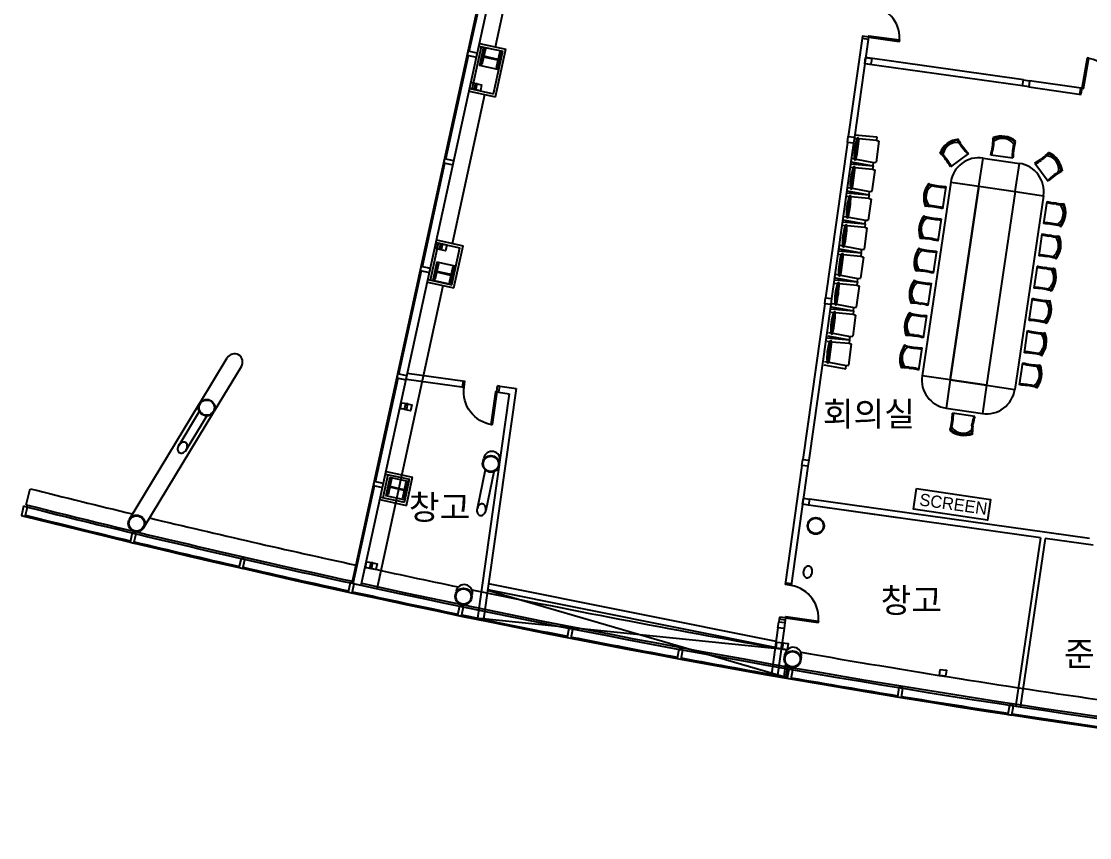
# Model space of a CAD drawing. Header units: millimetres. Extents: x -90599 to 108401, y -635096 to -480023.
# Drawn here: x -66964 to -40770, y -605286 to -585267 of the extents above; entities that cross this region are included whole.
import ezdxf

# ---------------------------------------------------------------- set-up
doc = ezdxf.new("R2010")
doc.units = ezdxf.units.MM
doc.layers.add('TT-BASE', color=253, linetype='Continuous')
doc.styles.get("Standard").update_dxf_attribs({"font": 'GulimChe.ttf'})

msp = doc.modelspace()

# ---------------------------------------------------------------- linework, layer by layer
at = {"layer": 'TT-BASE'}
for p, q in [((-58855, -599049), (-54885, -580841)), ((-58630, -599098), (-54661, -580890)), ((-55342, -585894), (-54748, -583171)), ((-55981, -586006), (-55427, -583466)), ((-46340, -585634), (-46687, -588088)), ((-46192, -585654), (-46538, -588109)), ((-55911, -586928), (-55683, -585886)), ((-55747, -585873), (-55161, -586000)), ((-55733, -585809), (-55083, -585951)), ((-55630, -585898), (-55728, -586348)), ((-55607, -585934), (-55692, -586325)), ((-55587, -585938), (-55672, -586329)), ((-55587, -585938), (-55607, -585934)), ((-55338, -587120), (-55083, -585951)), ((-56556, -588644), (-56002, -586104)), ((-55280, -586220), (-55632, -586143)), ((-55276, -586200), (-55628, -586124)), ((-55388, -587042), (-55161, -586000)), ((-55235, -586015), (-55321, -586406)), ((-55216, -586019), (-55301, -586410)), ((-55180, -585996), (-55278, -586446)), ((-55216, -586019), (-55235, -586015)), ((-42392, -586702), (-46263, -586156)), ((-55278, -586446), (-55728, -586348)), ((-55672, -586329), (-55692, -586325)), ((-55301, -586410), (-55321, -586406)), ((-42413, -586851), (-46284, -586305)), ((-40920, -586912), (-42243, -586723)), ((-55980, -586980), (-55338, -587120)), ((-55966, -586916), (-55388, -587042)), ((-56393, -590713), (-55597, -587063)), ((-46708, -588237), (-47245, -592045)), ((-46559, -588258), (-47096, -592066)), ((-46537, -588134), (-46472, -588140)), ((-46530, -588051), (-45986, -588097)), ((-46427, -588144), (-45997, -588180)), ((-45937, -588204), (-46006, -588718)), ((-45986, -588097), (-45997, -588180)), ((-45997, -588180), (-45937, -588204)), ((-43984, -588180), (-43984, -588157)), ((-43134, -588144), (-43145, -588124)), ((-42593, -588224), (-42576, -588208)), ((-44424, -588506), (-44446, -588500)), ((-43741, -588505), (-44183, -588833)), ((-43912, -588333), (-43875, -588383)), ((-43894, -588319), (-43857, -588369)), ((-42651, -588626), (-43195, -588546)), ((-42650, -588384), (-42659, -588445)), ((-42627, -588387), (-42636, -588448)), ((-41790, -588505), (-41783, -588482)), ((-57131, -591283), (-56577, -588742)), ((-46626, -588762), (-46082, -588808)), ((-46618, -588709), (-46082, -588808)), ((-46603, -588626), (-46539, -588638)), ((-46495, -588646), (-46071, -588725)), ((-46082, -588808), (-46093, -588891)), ((-46082, -588808), (-46071, -588725)), ((-46071, -588725), (-46006, -588718)), ((-43485, -589312), (-43383, -588619)), ((-43383, -588619), (-42492, -588751)), ((-42595, -589443), (-42492, -588751)), ((-42116, -588745), (-41788, -589187)), ((-41917, -588612), (-41966, -588649)), ((-41903, -588630), (-41953, -588667)), ((-46633, -588846), (-46568, -588851)), ((-46523, -588855), (-46093, -588891)), ((-46102, -589429), (-46032, -588915)), ((-46093, -588891), (-46032, -588915)), ((-41463, -588944), (-41440, -588944)), ((-46699, -589338), (-46635, -589349)), ((-44177, -589209), (-44880, -593957)), ((-44696, -589260), (-44713, -589243)), ((-44537, -589317), (-44476, -589327)), ((-44534, -589294), (-44473, -589304)), ((-44295, -589318), (-44375, -589862)), ((-43485, -589312), (-44187, -594060)), ((-44177, -589209), (-43485, -589312)), ((-46728, -589557), (-46664, -589562)), ((-46721, -589473), (-46178, -589519)), ((-46714, -589420), (-46178, -589519)), ((-46619, -589566), (-46189, -589603)), ((-46591, -589358), (-46166, -589436)), ((-46178, -589519), (-46189, -589603)), ((-46189, -589603), (-46128, -589626)), ((-46178, -589519), (-46166, -589436)), ((-46166, -589436), (-46102, -589429)), ((-42595, -589443), (-43297, -594192)), ((-41902, -589546), (-42604, -594294)), ((-42595, -589443), (-41902, -589546)), ((-46128, -589626), (-46197, -590140)), ((-44777, -589802), (-44797, -589813)), ((-41822, -589684), (-41902, -590228)), ((-41589, -589753), (-41651, -589744)), ((-41586, -589730), (-41647, -589721)), ((-41420, -589744), (-41400, -589734)), ((-46810, -590131), (-46273, -590231)), ((-46794, -590049), (-46731, -590061)), ((-46686, -590069), (-46262, -590147)), ((-46262, -590147), (-46197, -590140)), ((-44814, -590051), (-44830, -590035)), ((-44654, -590109), (-44593, -590118)), ((-44651, -590086), (-44590, -590095)), ((-44412, -590109), (-44492, -590654)), ((-46824, -590268), (-46759, -590274)), ((-46817, -590185), (-46273, -590231)), ((-46714, -590277), (-46284, -590314)), ((-46293, -590852), (-46224, -590338)), ((-46273, -590231), (-46284, -590314)), ((-46284, -590314), (-46224, -590338)), ((-46273, -590231), (-46262, -590147)), ((-41500, -590286), (-41484, -590303)), ((-56784, -590627), (-56134, -590769)), ((-44894, -590593), (-44914, -590604)), ((-41939, -590475), (-42019, -591019)), ((-41706, -590545), (-41768, -590536)), ((-41703, -590522), (-41764, -590513)), ((-41537, -590536), (-41517, -590525)), ((-56932, -591612), (-56734, -590705)), ((-56734, -590705), (-56211, -590819)), ((-56409, -591726), (-56211, -590819)), ((-56359, -591804), (-56134, -590769)), ((-46912, -590896), (-46369, -590942)), ((-46905, -590843), (-46369, -590942)), ((-46890, -590760), (-46826, -590772)), ((-46782, -590780), (-46358, -590859)), ((-46369, -590942), (-46358, -590859)), ((-46358, -590859), (-46293, -590852)), ((-44931, -590843), (-44947, -590826)), ((-44771, -590900), (-44710, -590909)), ((-44768, -590877), (-44707, -590886)), ((-44529, -590901), (-44609, -591445)), ((-56780, -591174), (-56878, -591624)), ((-56331, -591272), (-56780, -591174)), ((-46920, -590979), (-46855, -590985)), ((-46810, -590989), (-46380, -591025)), ((-46319, -591049), (-46388, -591563)), ((-46369, -590942), (-46380, -591025)), ((-46380, -591025), (-46319, -591049)), ((-41617, -591078), (-41601, -591094)), ((-57706, -593921), (-57152, -591380)), ((-56757, -591210), (-56842, -591601)), ((-56738, -591214), (-56823, -591605)), ((-56431, -591496), (-56782, -591419)), ((-56426, -591476), (-56778, -591400)), ((-56738, -591214), (-56757, -591210)), ((-56386, -591291), (-56471, -591682)), ((-56366, -591295), (-56451, -591686)), ((-56331, -591272), (-56429, -591722)), ((-56366, -591295), (-56386, -591291)), ((-45011, -591384), (-45031, -591395)), ((-42056, -591267), (-42136, -591811)), ((-41823, -591336), (-41885, -591327)), ((-41820, -591313), (-41881, -591304)), ((-41654, -591327), (-41634, -591316)), ((-57009, -591662), (-56359, -591804)), ((-56995, -591598), (-56409, -591726)), ((-56429, -591722), (-56878, -591624)), ((-56823, -591605), (-56842, -591601)), ((-56451, -591686), (-56471, -591682)), ((-47015, -591691), (-46950, -591696)), ((-47008, -591607), (-46464, -591653)), ((-47001, -591554), (-46464, -591653)), ((-46986, -591471), (-46922, -591483)), ((-46905, -591700), (-46476, -591736)), ((-46877, -591491), (-46453, -591570)), ((-46464, -591653), (-46476, -591736)), ((-46464, -591653), (-46453, -591570)), ((-46453, -591570), (-46388, -591563)), ((-45048, -591634), (-45064, -591618)), ((-44726, -592237), (-44646, -591692)), ((-58240, -599183), (-56618, -591747)), ((-46484, -592274), (-46415, -591760)), ((-46476, -591736), (-46415, -591760)), ((-41734, -591869), (-41718, -591885)), ((-47266, -592193), (-47804, -596010)), ((-47117, -592214), (-47656, -596031)), ((-47082, -592183), (-47018, -592194)), ((-46973, -592203), (-46549, -592281)), ((-45128, -592176), (-45148, -592187)), ((-44962, -592190), (-44901, -592199)), ((-44959, -592167), (-44897, -592176)), ((-42253, -592602), (-42173, -592058)), ((-41771, -592119), (-41751, -592108)), ((-47111, -592402), (-47046, -592407)), ((-47104, -592318), (-46560, -592364)), ((-47097, -592265), (-46560, -592364)), ((-47001, -592411), (-46571, -592448)), ((-46511, -592471), (-46580, -592985)), ((-46560, -592364), (-46571, -592448)), ((-46571, -592448), (-46511, -592471)), ((-46560, -592364), (-46549, -592281)), ((-46549, -592281), (-46484, -592274)), ((-45165, -592425), (-45181, -592409)), ((-44843, -593028), (-44763, -592484)), ((-42014, -592626), (-42075, -592617)), ((-42011, -592603), (-42072, -592594)), ((-41851, -592660), (-41835, -592677)), ((-47192, -592976), (-46656, -593076)), ((-47177, -592894), (-47113, -592906)), ((-47069, -592914), (-46645, -592992)), ((-46656, -593076), (-46645, -592992)), ((-46645, -592992), (-46580, -592985)), ((-45245, -592967), (-45265, -592978)), ((-45079, -592981), (-45018, -592990)), ((-45076, -592958), (-45014, -592967)), ((-42370, -593394), (-42290, -592849)), ((-41888, -592910), (-41868, -592899)), ((-47206, -593113), (-47142, -593119)), ((-47199, -593030), (-46656, -593076)), ((-47097, -593123), (-46667, -593159)), ((-46675, -593697), (-46606, -593183)), ((-46656, -593076), (-46667, -593159)), ((-46667, -593159), (-46606, -593183)), ((-45282, -593217), (-45298, -593200)), ((-44960, -593819), (-44880, -593275)), ((-62591, -594633), (-61915, -593518)), ((-42131, -593417), (-42192, -593408)), ((-42128, -593394), (-42189, -593385)), ((-41968, -593452), (-41952, -593468)), ((-62231, -594822), (-61567, -593728)), ((-47288, -593688), (-46751, -593787)), ((-47273, -593605), (-47209, -593617)), ((-47164, -593625), (-46740, -593704)), ((-46751, -593787), (-46740, -593704)), ((-46740, -593704), (-46675, -593697)), ((-45362, -593759), (-45382, -593770)), ((-45196, -593773), (-45135, -593782)), ((-45193, -593750), (-45131, -593759)), ((-42487, -594185), (-42407, -593641)), ((-42005, -593701), (-41985, -593690)), ((-58281, -596559), (-57728, -594018)), ((-57522, -594042), (-56109, -594242)), ((-57501, -593894), (-56089, -594093)), ((-44187, -594060), (-44880, -593957)), ((-44187, -594060), (-44290, -594752)), ((-44187, -594060), (-43297, -594192)), ((-56133, -594087), (-56154, -594235)), ((-56154, -594235), (-56109, -594242)), ((-56133, -594087), (-56089, -594093)), ((-56109, -594242), (-56089, -594093)), ((-54833, -594270), (-55631, -599925)), ((-55307, -594355), (-55286, -594206)), ((-55286, -594206), (-54833, -594270)), ((-55242, -594213), (-55286, -594206)), ((-55242, -594213), (-55263, -594361)), ((-43297, -594192), (-43399, -594884)), ((-43297, -594192), (-42604, -594294)), ((-42248, -594209), (-42309, -594199)), ((-42245, -594186), (-42306, -594176)), ((-42085, -594243), (-42069, -594260)), ((-55002, -594398), (-55779, -599904)), ((-55263, -594361), (-55307, -594355)), ((-55263, -594361), (-55002, -594398)), ((-64312, -597474), (-62593, -594636)), ((-63965, -597684), (-62245, -594847)), ((-62601, -594832), (-63106, -595666)), ((-44290, -594752), (-43399, -594884)), ((-62416, -594944), (-62921, -595778)), ((-43587, -594957), (-44131, -594877)), ((-44189, -595279), (-44206, -595295)), ((-43657, -595190), (-43648, -595128)), ((-43648, -595359), (-43637, -595379)), ((-43634, -595193), (-43625, -595132)), ((-55648, -596077), (-55628, -595977)), ((-55246, -596135), (-55230, -596060)), ((-47825, -596158), (-48238, -599080)), ((-58095, -596947), (-57972, -596383)), ((-58036, -596369), (-57449, -596497)), ((-58022, -596306), (-57372, -596447)), ((-55591, -596268), (-55789, -597222)), ((-55379, -596312), (-55577, -597266)), ((-47677, -596179), (-48089, -599101)), ((-58826, -599055), (-58303, -596656)), ((-57930, -596450), (-58028, -596900)), ((-57907, -596486), (-57993, -596877)), ((-57888, -596490), (-57973, -596881)), ((-57481, -596548), (-57930, -596450)), ((-57577, -596753), (-57928, -596676)), ((-57888, -596490), (-57907, -596486)), ((-57536, -596567), (-57621, -596958)), ((-57517, -596571), (-57602, -596962)), ((-57481, -596548), (-57579, -596998)), ((-57572, -597061), (-57449, -596497)), ((-57517, -596571), (-57536, -596567)), ((-57523, -597138), (-57372, -596447)), ((-66847, -597123), (-66748, -596729)), ((-58158, -596933), (-57572, -597061)), ((-57579, -596998), (-58028, -596900)), ((-57973, -596881), (-57993, -596877)), ((-57581, -596772), (-57933, -596695)), ((-58172, -596996), (-57523, -597138)), ((-57602, -596962), (-57621, -596958)), ((-45477, -597440), (-47660, -597132)), ((-41972, -597935), (-47660, -597132)), ((-40770, -597953), (-47639, -596984)), ((-41972, -597935), (-42585, -602077)), ((-41864, -597950), (-42476, -602094)), ((-40683, -598117), (-41864, -597950)), ((-48231, -599036), (-48083, -599057)), ((-55531, -599221), (-48268, -601333)), ((-48479, -600621), (-55530, -599212)), ((-48458, -600472), (-55509, -599063)), ((-48089, -599101), (-48238, -599080)), ((-48176, -600682), (-55730, -599914)), ((-48375, -599879), (-48391, -599991)), ((-48381, -599923), (-48232, -599944)), ((-48226, -599899), (-48375, -599879)), ((-48226, -599899), (-48242, -600012)), ((-48412, -600140), (-48573, -601281)), ((-48263, -600161), (-48424, -601304)), ((-48255, -600875), (-48240, -600786)), ((-47855, -600945), (-47839, -600856)), ((-48224, -601023), (-48268, -601333)), ((-48180, -601070), (-48218, -601341))]:
    msp.add_line(p, q, dxfattribs=at)
for points in [[(-46188, -585655), (-45440, -585759, 0.414214), (-46084, -584907, 0.414214)], [(-40954, -586907), (-40826, -586163, -0.428148), (-40201, -586986)], [(-55307, -594355), (-55421, -595157, -0.414214), (-56109, -594242, -0.414214)], [(-48226, -599899), (-47424, -600013, 0.405585), (-48089, -599101, 0.414214)]]:
    msp.add_lwpolyline(points, format="xyb", dxfattribs=at)
for points in [[(-46194, -585700), (-46188, -585655), (-46340, -585634), (-46347, -585678)], [(-55785, -586049), (-56010, -586000), (-56031, -586098), (-55807, -586147)], [(-56361, -588687), (-56585, -588638), (-56607, -588736), (-56382, -588785)], [(-43485, -589312), (-42595, -589443), (-43297, -594192), (-44187, -594060)], [(-56936, -591325), (-57160, -591276), (-57182, -591374), (-56957, -591423)], [(-57511, -593963), (-57736, -593914), (-57757, -594012), (-57532, -594061)], [(-58086, -596601), (-58311, -596552), (-58332, -596650), (-58107, -596699)], [(-45018, -596721), (-43201, -596990), (-43276, -597498), (-45093, -597229)], [(-66908, -597159), (-66964, -597382), (-66867, -597407), (-66811, -597184)], [(-64246, -597814), (-64300, -598037), (-64203, -598061), (-64149, -597837)], [(-61578, -598440), (-61630, -598664), (-61532, -598686), (-61481, -598462)], [(-58904, -599038), (-58953, -599263), (-58855, -599284), (-58806, -599059)], [(-56223, -599608), (-56270, -599834), (-56172, -599854), (-56126, -599629)], [(-53537, -600151), (-53581, -600376), (-53483, -600396), (-53439, -600170)], [(-50845, -600665), (-50887, -600891), (-50789, -600909), (-50747, -600683)], [(-48148, -601151), (-48188, -601377), (-48089, -601394), (-48049, -601168)], [(-45446, -601608), (-45483, -601835), (-45384, -601851), (-45347, -601624)], [(-42739, -602037), (-42774, -602265), (-42675, -602280), (-42640, -602052)]]:
    msp.add_lwpolyline(points, close=True, dxfattribs=at)
for points in [[(-46188, -585655), (-46183, -585620), (-45435, -585724), (-45440, -585759)], [(-46263, -586156), (-46114, -586177), (-46135, -586325), (-46284, -586305), (-46263, -586156)], [(-40954, -586907), (-40920, -586913), (-40791, -586169), (-40826, -586163)], [(-42392, -586702), (-42243, -586723), (-42264, -586872), (-42413, -586851), (-42392, -586702)], [(-55945, -586768), (-55797, -586789), (-55818, -586937), (-55966, -586916), (-55945, -586768)], [(-55825, -586794), (-55678, -586826), (-55710, -586972), (-55857, -586940), (-55825, -586794)], [(-42264, -586872), (-40980, -587057)], [(-41014, -587050), (-41014, -587050), (-40988, -586902)], [(-40980, -587055), (-40980, -587055), (-40954, -586907)], [(-46687, -588088), (-46538, -588109), (-46559, -588258), (-46708, -588237), (-46687, -588088)], [(-56785, -590694), (-56639, -590727), (-56673, -590874), (-56819, -590840), (-56785, -590694)], [(-56680, -590716), (-56534, -590748), (-56566, -590895), (-56712, -590863), (-56680, -590716)], [(-47245, -592045), (-47096, -592066), (-47117, -592214), (-47266, -592193), (-47245, -592045)], [(-55307, -594355), (-55342, -594350), (-55455, -595152), (-55421, -595157)], [(-57645, -594621), (-57497, -594642), (-57518, -594790), (-57666, -594769), (-57645, -594621)], [(-57535, -594636), (-57388, -594668), (-57420, -594815), (-57567, -594783), (-57535, -594636)], [(-47804, -596010), (-47656, -596031), (-47677, -596179), (-47825, -596158), (-47804, -596010)], [(-47787, -596963), (-47639, -596984), (-47660, -597132), (-47808, -597111), (-47787, -596963)], [(-58504, -598519), (-58356, -598540), (-58377, -598688), (-58525, -598667), (-58504, -598519)], [(-58385, -598536), (-58238, -598568), (-58270, -598714), (-58417, -598682), (-58385, -598536)], [(-48391, -599991), (-48242, -600012), (-48263, -600161), (-48412, -600140), (-48391, -599991)], [(-48226, -599899), (-48221, -599865), (-47419, -599978), (-47424, -600013)], [(-48436, -600490), (-48288, -600511), (-48309, -600659), (-48457, -600638), (-48436, -600490)], [(-48312, -600507), (-48163, -600528), (-48184, -600677), (-48333, -600656), (-48312, -600507)], [(-44432, -601160), (-44283, -601181), (-44304, -601329), (-44453, -601308), (-44432, -601160)]]:
    msp.add_lwpolyline(points, dxfattribs=at)
at = {"layer": 'TT-BASE', "flags": 128}
for points in [[(-63092, -595843), (-63073, -595852), (-63052, -595856), (-63030, -595855), (-63007, -595850), (-62985, -595840), (-62963, -595825), (-62943, -595807), (-62926, -595786), (-62912, -595763), (-62902, -595738), (-62895, -595712), (-62893, -595687), (-62895, -595663), (-62902, -595641), (-62912, -595622), (-62926, -595607), (-62943, -595595), (-62963, -595589), (-62985, -595587), (-63007, -595590), (-63030, -595598), (-63052, -595610), (-63073, -595626), (-63092, -595646), (-63107, -595668), (-63120, -595693), (-63128, -595718), (-63133, -595744), (-63133, -595769), (-63128, -595792), (-63120, -595812), (-63107, -595829)], [(-55716, -597384), (-55696, -597386), (-55675, -597384), (-55654, -597376), (-55634, -597363), (-55617, -597346), (-55601, -597325), (-55588, -597301), (-55579, -597276), (-55574, -597249), (-55572, -597222), (-55575, -597196), (-55581, -597171), (-55591, -597149), (-55605, -597131), (-55621, -597116), (-55639, -597107), (-55659, -597102), (-55680, -597102), (-55701, -597108), (-55721, -597118), (-55740, -597133), (-55757, -597152), (-55771, -597174), (-55782, -597199), (-55789, -597225), (-55793, -597252), (-55792, -597279), (-55788, -597305), (-55780, -597328), (-55768, -597348), (-55753, -597365), (-55736, -597377)], [(-47711, -598911), (-47690, -598913), (-47670, -598909), (-47649, -598901), (-47630, -598888), (-47612, -598870), (-47598, -598849), (-47586, -598825), (-47577, -598799), (-47573, -598772), (-47572, -598745), (-47575, -598718), (-47583, -598694), (-47593, -598673), (-47607, -598655), (-47624, -598641), (-47643, -598632), (-47663, -598627), (-47684, -598628), (-47704, -598635), (-47724, -598646), (-47743, -598661), (-47759, -598681), (-47772, -598703), (-47782, -598728), (-47789, -598755), (-47792, -598782), (-47790, -598809), (-47785, -598834), (-47776, -598857), (-47764, -598877), (-47748, -598893), (-47730, -598905)]]:
    msp.add_lwpolyline(points, close=True, dxfattribs=at)
at = {"layer": 'TT-BASE'}
for centre, radius in [((-62419, -594741), 203), ((-62419, -594741), 187), ((-55450, -596121), 203), ((-55450, -596121), 187), ((-64139, -597579), 203), ((-64139, -597579), 187), ((-47485, -597641), 203), ((-47485, -597641), 187), ((-56123, -599371), 203), ((-56123, -599371), 187), ((-48055, -600910), 203), ((-48055, -600910), 187)]:
    msp.add_circle(centre, radius, dxfattribs=at)
for centre, radius, start, end in [((-45347, -588545), 1196, 160.2032, 184.4811), ((-45347, -588545), 1180, 160.2032, 184.4811), ((-50562, -587844), 4129, 348.8343, 355.85), ((-50562, -587844), 4145, 348.8343, 355.85), ((-46450, -588145), 22.8, 2.749, 167.5907), ((-43925, -588718), 565, 95.9669, 157.2078), ((-43925, -588718), 541, 96.2136, 156.9611), ((-44030, -588577), 336, 79.8521, 173.3227), ((-42412, -587258), 1846, 210.0833, 215.6237), ((-42412, -587258), 1823, 210.3868, 215.6237), ((-44956, -588074), 1823, 345, 357.788), ((-44956, -588074), 1846, 345.0833, 358.0915), ((-42932, -588646), 565, 50.9669, 112.2078), ((-42932, -588646), 541, 51.2136, 111.9611), ((-42906, -588473), 336, 34.8521, 128.3227), ((-40829, -588684), 1846, 165.0833, 170.6237), ((-40829, -588684), 1823, 165.3868, 170.6237), ((-45761, -589744), 1823, 30, 42.788), ((-45761, -589744), 1846, 30.0833, 43.0915), ((-42412, -587258), 1846, 217.551, 223.0915), ((-42412, -587258), 1823, 217.551, 223.1747), ((-40829, -588684), 1846, 172.551, 178.0915), ((-40829, -588684), 1823, 172.551, 178.1747), ((-43028, -587167), 1823, 307.551, 312.788), ((-43028, -587167), 1846, 307.551, 313.0915), ((-41861, -588898), 336, 349.8521, 83.3227), ((-42001, -589003), 541, 6.2136, 66.9611), ((-42001, -589003), 565, 5.9669, 67.2078), ((-46517, -588639), 22.8, 177.0937, 341.9353), ((-43485, -589312), 700, 81.5874, 171.5874), ((-42595, -589443), 700, 351.5874, 81.5874), ((-43028, -587167), 1823, 300, 305.6237), ((-43028, -587167), 1846, 300.0833, 305.6237), ((-45443, -589256), 1196, 160.2032, 184.4811), ((-45443, -589256), 1180, 160.2032, 184.4811), ((-50657, -588555), 4129, 348.8343, 355.85), ((-50657, -588555), 4145, 348.8343, 355.85), ((-46546, -588856), 22.8, 2.749, 167.5907), ((-40541, -590517), 1846, 120.0833, 133.0915), ((-40541, -590517), 1823, 120.3868, 133.1747), ((-46612, -589351), 22.8, 177.0937, 341.9353), ((-44274, -589599), 565, 140.9669, 202.2078), ((-44274, -589599), 541, 141.2136, 201.9611), ((-44448, -589573), 336, 124.8521, 218.3227), ((-44237, -587496), 1846, 255.0833, 260.6237), ((-44237, -587496), 1823, 255.3868, 260.6237), ((-44237, -587496), 1846, 262.551, 268.0915), ((-44237, -587496), 1823, 262.551, 268.1747), ((-45539, -589967), 1196, 160.2032, 184.4811), ((-45539, -589967), 1180, 160.2032, 184.4811), ((-50753, -589266), 4129, 348.8343, 355.85), ((-50753, -589266), 4145, 348.8343, 355.85), ((-46641, -589567), 22.8, 2.749, 167.5907), ((-44847, -591623), 1846, 75.0833, 88.0915), ((-44847, -591623), 1823, 75, 87.788), ((-41350, -587923), 1846, 255.0833, 260.6237), ((-41350, -587923), 1823, 255, 260.6237), ((-41350, -587923), 1846, 262.551, 268.0915), ((-41350, -587923), 1823, 262.551, 267.788), ((-41749, -589973), 336, 304.8521, 38.3227), ((-41922, -589947), 541, 321.2136, 21.9611), ((-41922, -589947), 565, 320.9669, 22.2078), ((-46708, -590062), 22.8, 177.0937, 341.9353), ((-44391, -590391), 565, 140.9669, 202.2078), ((-44391, -590391), 541, 141.2136, 201.9611), ((-44565, -590365), 336, 124.8521, 218.3227), ((-44354, -588288), 1846, 255.0833, 260.6237), ((-44354, -588288), 1823, 255.3868, 260.6237), ((-44354, -588288), 1846, 262.551, 268.0915), ((-44354, -588288), 1823, 262.551, 268.1747), ((-45634, -590679), 1196, 160.2032, 184.4811), ((-45634, -590679), 1180, 160.2032, 184.4811), ((-50849, -589977), 4129, 348.8343, 355.85), ((-50849, -589977), 4145, 348.8343, 355.85), ((-46737, -590279), 22.8, 2.749, 167.5907), ((-41960, -592050), 1823, 75.3868, 88.1747), ((-41960, -592050), 1846, 75.0833, 88.0915), ((-44964, -592414), 1846, 75.0833, 88.0915), ((-44964, -592414), 1823, 75, 87.788), ((-41467, -588715), 1846, 255.0833, 260.6237), ((-41467, -588715), 1823, 255, 260.6237), ((-41467, -588715), 1846, 262.551, 268.0915), ((-41467, -588715), 1823, 262.551, 267.788), ((-41866, -590764), 336, 304.8521, 38.3227), ((-42039, -590738), 541, 321.2136, 21.9611), ((-42039, -590738), 565, 320.9669, 22.2078), ((-46803, -590773), 22.8, 177.0937, 341.9353), ((-44508, -591182), 565, 140.9669, 202.2078), ((-44508, -591182), 541, 141.2136, 201.9611), ((-44682, -591156), 336, 124.8521, 218.3227), ((-44471, -589079), 1846, 255.0833, 260.6237), ((-44471, -589079), 1823, 255.3868, 260.6237), ((-44471, -589079), 1846, 262.551, 268.0915), ((-44471, -589079), 1823, 262.551, 268.1747), ((-45730, -591390), 1196, 160.2032, 184.4811), ((-45730, -591390), 1180, 160.2032, 184.4811), ((-50944, -590689), 4129, 348.8343, 355.85), ((-50944, -590689), 4145, 348.8343, 355.85), ((-46833, -590990), 22.8, 2.749, 167.5907), ((-42077, -592841), 1823, 75.3868, 88.1747), ((-42077, -592841), 1846, 75.0833, 88.0915), ((-45081, -593206), 1846, 75.0833, 88.0915), ((-45081, -593206), 1823, 75, 87.788), ((-41584, -589506), 1846, 255.0833, 260.6237), ((-41584, -589506), 1823, 255, 260.6237), ((-41584, -589506), 1846, 262.551, 268.0915), ((-41584, -589506), 1823, 262.551, 267.788), ((-41983, -591555), 336, 304.8521, 38.3227), ((-42156, -591530), 541, 321.2136, 21.9611), ((-42156, -591530), 565, 320.9669, 22.2078), ((-45826, -592101), 1196, 160.2032, 184.4811), ((-45826, -592101), 1180, 160.2032, 184.4811), ((-51040, -591400), 4129, 348.8343, 355.85), ((-51040, -591400), 4145, 348.8343, 355.85), ((-46928, -591701), 22.8, 2.749, 167.5907), ((-46899, -591484), 22.8, 177.0937, 341.9353), ((-44626, -591973), 565, 140.9669, 202.2078), ((-44626, -591973), 541, 141.2136, 201.9611), ((-44799, -591948), 336, 124.8521, 218.3227), ((-44588, -589870), 1846, 255.0833, 268.0915), ((-44588, -589870), 1823, 255.3868, 268.1747), ((-42194, -593633), 1823, 75.3868, 88.1747), ((-42194, -593633), 1846, 75.0833, 88.0915), ((-46995, -592196), 22.8, 177.0937, 341.9353), ((-45198, -593997), 1846, 82.551, 88.0915), ((-45198, -593997), 1823, 82.551, 87.788), ((-45198, -593997), 1823, 75, 80.6237), ((-45198, -593997), 1846, 75.0833, 80.6237), ((-41701, -590297), 1846, 255.0833, 268.0915), ((-41701, -590297), 1823, 255, 267.788), ((-42100, -592347), 336, 304.8521, 38.3227), ((-42273, -592321), 541, 321.2136, 21.9611), ((-42273, -592321), 565, 320.9669, 22.2078), ((-45921, -592812), 1196, 160.2032, 184.4811), ((-45921, -592812), 1180, 160.2032, 184.4811), ((-51135, -592111), 4129, 348.8343, 355.85), ((-51135, -592111), 4145, 348.8343, 355.85), ((-47024, -592412), 22.8, 2.749, 167.5907), ((-44743, -592765), 565, 140.9669, 202.2078), ((-44743, -592765), 541, 141.2136, 201.9611), ((-44916, -592739), 336, 124.8521, 218.3227), ((-44705, -590662), 1846, 255.0833, 268.0915), ((-44705, -590662), 1823, 255.3868, 268.1747), ((-42311, -594424), 1823, 82.551, 88.1747), ((-42311, -594424), 1846, 82.551, 88.0915), ((-42311, -594424), 1823, 75.3868, 80.6237), ((-42311, -594424), 1846, 75.0833, 80.6237), ((-47090, -592907), 22.8, 177.0937, 341.9353), ((-45315, -594789), 1846, 82.551, 88.0915), ((-45315, -594789), 1823, 82.551, 87.788), ((-45315, -594789), 1823, 75, 80.6237), ((-45315, -594789), 1846, 75.0833, 80.6237), ((-41818, -591089), 1846, 255.0833, 268.0915), ((-41818, -591089), 1823, 255, 267.788), ((-42217, -593138), 336, 304.8521, 38.3227), ((-42391, -593113), 541, 321.2136, 21.9611), ((-42391, -593113), 565, 320.9669, 22.2078), ((-46017, -593524), 1196, 160.2032, 184.4811), ((-46017, -593524), 1180, 160.2032, 184.4811), ((-51231, -592823), 4129, 348.8343, 355.85), ((-51231, -592823), 4145, 348.8343, 355.85), ((-47119, -593124), 22.8, 2.749, 167.5907), ((-44860, -593556), 565, 140.9669, 202.2078), ((-44860, -593556), 541, 141.2136, 201.9611), ((-45033, -593530), 336, 124.8521, 218.3227), ((-44822, -591453), 1846, 255.0833, 268.0915), ((-44822, -591453), 1823, 255.3868, 268.1747), ((-61741, -593623), 203, 328.7827, 148.7827), ((-42428, -595215), 1823, 82.551, 88.1747), ((-42428, -595215), 1846, 82.551, 88.0915), ((-42428, -595215), 1823, 75.3868, 80.6237), ((-42428, -595215), 1846, 75.0833, 80.6237), ((-47186, -593618), 22.8, 177.0937, 341.9353), ((-45432, -595580), 1846, 82.551, 88.0915), ((-45432, -595580), 1823, 82.551, 87.788), ((-45432, -595580), 1823, 75, 80.6237), ((-45432, -595580), 1846, 75.0833, 80.6237), ((-41935, -591880), 1846, 255.0833, 268.0915), ((-41935, -591880), 1823, 255, 267.788), ((-42334, -593930), 336, 304.8521, 38.3227), ((-42508, -593904), 541, 321.2136, 21.9611), ((-42508, -593904), 565, 320.9669, 22.2078), ((-44187, -594060), 700, 171.5874, 261.5874), ((-43297, -594192), 700, 261.5874, 351.5874), ((-42545, -596007), 1823, 82.551, 88.1747), ((-42545, -596007), 1846, 82.551, 88.0915), ((-42545, -596007), 1823, 75.3868, 80.6237), ((-42545, -596007), 1846, 75.0833, 80.6237), ((-45953, -594819), 1823, 345.3868, 358.1747), ((-45953, -594819), 1846, 345.0833, 358.0915), ((-41826, -595429), 1846, 165.0833, 170.6237), ((-41826, -595429), 1823, 165, 170.6237), ((-43850, -594857), 565, 230.9669, 292.2078), ((-43850, -594857), 541, 231.2136, 291.9611), ((-43876, -595030), 336, 214.8521, 308.3227), ((-41826, -595429), 1846, 172.551, 178.0915), ((-41826, -595429), 1823, 172.551, 177.788), ((-55429, -596019), 203, 348.3011, 168.3011), ((-3104, -343351), 261249, 255.9, 256.46746), ((-3104, -343351), 261705, 255.90033, 257.7), ((-3104, -343351), 261655, 255.9, 257.7), ((-3104, -343351), 261935, 255.91094, 275.12425), ((-3104, -343351), 261905, 255.91094, 256.48906), ((-3104, -343351), 261249, 256.56103, 257.7), ((-3104, -343351), 261905, 256.51094, 257.08906), ((-3104, -343351), 261905, 257.11094, 257.68906), ((-3104, -343351), 261249, 257.75044, 258.26294), ((-3104, -343351), 261905, 257.71094, 258.28906), ((-3104, -343351), 261705, 257.70657, 265.74343), ((-3104, -343351), 261655, 257.75036, 265.69964), ((-56105, -599282), 203, 348.3, 168.3), ((-3104, -343351), 261249, 258.33706, 260.06294), ((-3104, -343351), 261905, 258.31094, 258.88906), ((-3104, -343351), 261905, 258.91094, 259.48906), ((-48040, -600821), 203, 350.1, 170.1), ((-3104, -343351), 261905, 259.51094, 260.08906), ((-3104, -343351), 261249, 260.13706, 261.86294), ((-3104, -343351), 261905, 260.11094, 260.68906), ((-3104, -343351), 261905, 260.71094, 261.28906), ((-3104, -343351), 261905, 261.31094, 261.88906)]:
    msp.add_arc(centre, radius, start, end, dxfattribs=at)

# ---------------------------------------------------------------- texts
for s, p in [('회의실', (-47313, -595195)), ('창고', (-57462, -597484)), ('창고', (-45895, -599767)), ('준비실', (-41396, -601078))]:
    msp.add_text(s, height=600, dxfattribs=at).set_placement(p)
at = {"layer": 'TT-BASE', "insert": (-44917, -596841), "char_height": 300, "width": 1792216.3, "attachment_point": 1, "rotation": 352}
msp.add_mtext('{\\f새굴림|b0|i0|c129|p18;SCREEN}', dxfattribs=at)

doc.saveas('drawing.dxf')
